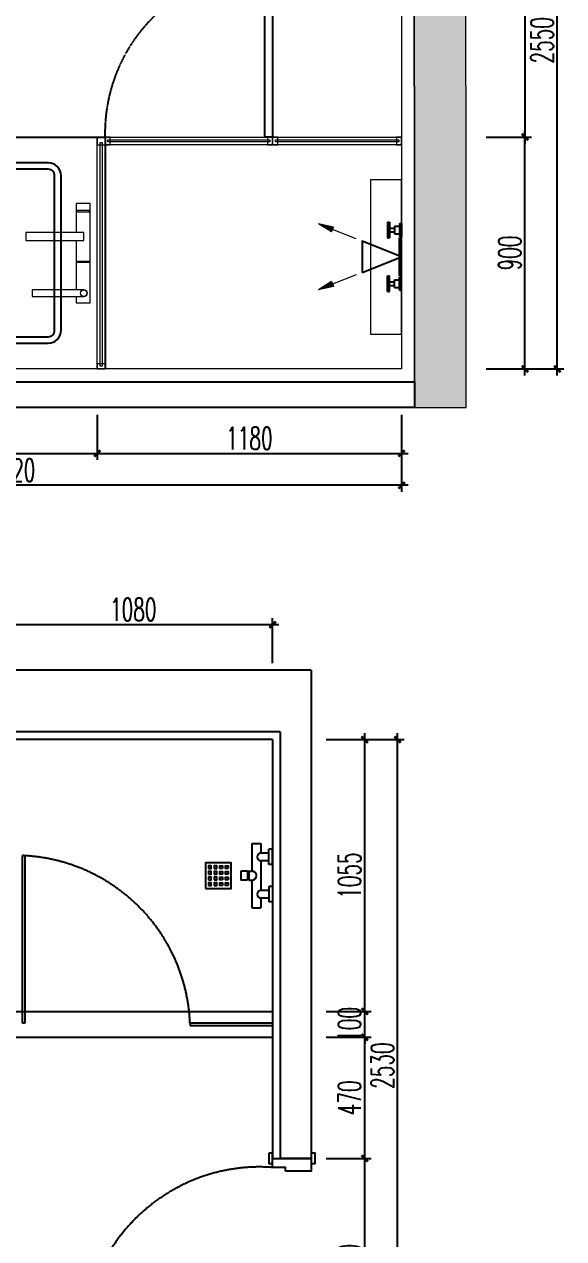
# Model space of a CAD drawing. Header units: inches. Extents: x 24920 to 61775, y 10942 to 38819.
# Drawn here: x 27446 to 29538, y 23644 to 28357 of the extents above; entities that cross this region are included whole.
import ezdxf

# ---------------------------------------------------------------- set-up
doc = ezdxf.new("R2010")
doc.units = ezdxf.units.IN
doc.header["$MEASUREMENT"] = 0
doc.header["$PDMODE"] = 1
doc.linetypes.add('1', pattern=[0.375, 0.25, -0.125])
doc.linetypes.add('HIDDEN', pattern=[9.525, 6.35, -3.175])
for name, color, linetype in [('01-wall-new', 2, 'Continuous'), ('01TOILET', 4, 'Continuous'), ('01玻璃隔断', 4, 'Continuous'), ('01装饰线', 6, 'Continuous'), ('A-DOOR', 4, 'Continuous'), ('BATH UTIL', 1, 'Continuous'), ('DOOR', 60, 'Continuous'), ('door1', 1, 'Continuous'), ('UTIL', 2, 'Continuous'), ('WALL', 2, 'Continuous')]:
    doc.layers.add(name, color=color, linetype=linetype)
doc.layers.add('250', color=250, linetype='Continuous', lineweight=18, true_color=0x333333)
doc.layers.add('WO_WALL_200', color=7, linetype='Continuous', lineweight=18)
doc.styles.add('DIM', font='simplex.shx', dxfattribs={"width": 0.6, "bigfont": 'extfont.shx'})
doc.dimstyles.new('1比25', dxfattribs={"dimscale": 25, "dimtxt": 3.5, "dimasz": 1, "dimexe": 1, "dimexo": 1, "dimgap": 0.6, "dimtad": 1, "dimdec": 0, "dimrnd": 5, "dimzin": 0, "dimdsep": 46, "dimtxsty": 'DIM', "dimblk": 'ARCHTICK', "dimcen": 0.09, "dimdle": 1, "dimclrd": 1, "dimclre": 1, "dimclrt": 1, "dimadec": 0, "dimazin": 0, "dimtfac": 1, "dimtdec": 0, "dimtix": 1, "dimtmove": 2, "dimatfit": 3, "dimldrblk": '引线箭头（自定义）', "dimfxl": 0, "dimtolj": 1, "dimtzin": 0, "dimarcsym": 0})

# ---------------------------------------------------------------- blocks, each defined once
blk = doc.blocks.new('A$C7F6F614A')
at = {"layer": '01TOILET', "color": 9}
for p, q in [((0, 263), (0, 213)), ((8, 263), (0, 263)), ((8, 263), (8, 253)), ((8, 253), (8, 223)), ((28, 253), (8, 253)), ((28, 253), (28, 245)), ((28, 245), (28, 231)), ((47, 245), (28, 245)), ((55, 268), (47, 268)), ((47, 268), (47, 245)), ((47, 245), (47, 241)), ((47, 241), (47, 235)), ((55, 268), (55, 208)), ((8, 213), (0, 213)), ((0, 207.7), (0, 60.3)), ((8, 207.7), (0, 207.7)), ((8, 223), (8, 213)), ((28, 223), (8, 223)), ((8, 207.7), (8, 60.3)), ((28, 231), (28, 223)), ((47, 231), (28, 231)), ((47, 235), (47, 231)), ((47, 231), (47, 208)), ((55, 208), (47, 208)), ((8, 60.3), (0, 60.3)), ((0, 5), (0, 55)), ((8, 55), (0, 55)), ((8, 45), (8, 55)), ((55, 60), (47, 60)), ((47, 37), (47, 60)), ((55, 0), (55, 60)), ((8, 5), (0, 5)), ((8, 15), (8, 45)), ((28, 45), (8, 45)), ((8, 5), (8, 15)), ((28, 15), (8, 15)), ((28, 37), (28, 45)), ((28, 23), (28, 37)), ((47, 37), (28, 37)), ((28, 15), (28, 23)), ((47, 23), (28, 23)), ((47, 33), (47, 37)), ((47, 27), (47, 33)), ((47, 23), (47, 27)), ((47, 0), (47, 23)), ((55, 0), (47, 0))]:
    blk.add_line(p, q, dxfattribs=at)
at = {"layer": '01TOILET', "color": 9, "lineweight": 18}
for p, q in [((175.9, 203.5), (268.2, 240)), ((264.4, 249.6), (322.9, 261.6)), ((272, 230.3), (264.4, 249.6)), ((272, 230.3), (322.9, 261.6)), ((175.9, 64.5), (268.2, 28)), ((272, 37.7), (264.4, 18.4)), ((264.4, 18.4), (322.9, 6.4)), ((272, 37.7), (322.9, 6.4))]:
    blk.add_line(p, q, dxfattribs=at)
at = {"layer": '01TOILET', "color": 1, "flags": 128}
blk.add_lwpolyline([(152.9, 194.4), (0, 134), (152.9, 73.6)], close=True, dxfattribs=at)
at = {"layer": '01TOILET', "color": 9, "lineweight": 18}
for points in [[(322.9, 261.6), (272, 230.3), (264.4, 249.6)], [(272, 37.7), (322.9, 6.4), (264.4, 18.4)]]:
    blk.add_solid(points, dxfattribs=at)
blk = doc.blocks.new('_ArchTick')
at = {"color": 0, "linetype": 'ByBlock', "const_width": 0.4}
blk.add_lwpolyline([(-0.5, -0.5), (0.5, 0.5)], dxfattribs=at)
blk = doc.blocks.new('*D1058')
at = {"color": 1, "lineweight": -2, "transparency": 16777216}
for p, q in [((25889, 26665.9), (25889, 26490.9)), ((27729.4, 26665.9), (27729.4, 26490.9)), ((25864, 26515.9), (27754.4, 26515.9))]:
    blk.add_line(p, q, dxfattribs=at)
at = {"layer": 'Defpoints', "color": 0, "transparency": 16777216}
for p in [(25889, 26843.7), (27729.4, 26853.7), (27729.4, 26515.9)]:
    blk.add_point(p, dxfattribs=at)
at = {"color": 1, "lineweight": -2, "transparency": 16777216, "xscale": 25, "yscale": 25, "zscale": 25, "rotation": 180}
blk.add_blockref('_ArchTick', (25889, 26515.9), dxfattribs=at)
at = {"color": 1, "lineweight": -2, "transparency": 16777216, "xscale": 25, "yscale": 25, "zscale": 25}
blk.add_blockref('_ArchTick', (27729.4, 26515.9), dxfattribs=at)
at = {"color": 1, "transparency": 16777216, "insert": (26809.2, 26574.7), "char_height": 87.5, "attachment_point": 5, "style": 'DIM'}
blk.add_mtext('\\A1;1840', dxfattribs=at)
blk = doc.blocks.new('引线箭头（自定义）')
at = {"linetype": 'ByBlock', "lineweight": -2}
h = blk.add_hatch(color=8, dxfattribs=at)
h.dxf.hatch_style = 1
h.paths.add_polyline_path([(-1.2, -0.96), (-0.31, 0), (-1.2, 0.96), (-0.91, 1.21), (0, 0), (-0.91, -1.21)])
at = {"color": 0, "linetype": 'ByBlock', "lineweight": -2}
blk.add_line((-0.31, 0), (-4.75, 0), dxfattribs=at)
blk.add_lwpolyline([(-1.2, -0.96), (-0.31, 0), (-1.2, 0.96), (-0.91, 1.21), (0, 0), (-0.91, -1.21)], close=True, dxfattribs=at)
blk = doc.blocks.new('*D1059')
at = {"color": 1, "lineweight": -2, "transparency": 16777216}
for p, q in [((27729.4, 26665.9), (27729.4, 26490.9)), ((28909.4, 26665.9), (28909.4, 26490.9)), ((27704.4, 26515.9), (28934.4, 26515.9))]:
    blk.add_line(p, q, dxfattribs=at)
at = {"layer": 'Defpoints', "color": 0, "transparency": 16777216}
for p in [(27729.4, 26853.7), (28909.4, 26843.7), (28909.4, 26515.9)]:
    blk.add_point(p, dxfattribs=at)
at = {"color": 1, "lineweight": -2, "transparency": 16777216, "xscale": 25, "yscale": 25, "zscale": 25, "rotation": 180}
blk.add_blockref('_ArchTick', (27729.4, 26515.9), dxfattribs=at)
at = {"color": 1, "lineweight": -2, "transparency": 16777216, "xscale": 25, "yscale": 25, "zscale": 25}
blk.add_blockref('_ArchTick', (28909.4, 26515.9), dxfattribs=at)
at = {"color": 1, "transparency": 16777216, "insert": (28319.4, 26574.7), "char_height": 87.5, "attachment_point": 5, "style": 'DIM'}
blk.add_mtext('\\A1;1180', dxfattribs=at)
blk = doc.blocks.new('*D1485')
at = {"color": 1, "lineweight": -2, "transparency": 16777216}
for p, q in [((25889, 26542.3), (25889, 26367.3)), ((28909.4, 26542.3), (28909.4, 26367.3)), ((28934.4, 26392.3), (25864, 26392.3))]:
    blk.add_line(p, q, dxfattribs=at)
at = {"layer": 'Defpoints', "color": 0, "transparency": 16777216}
for p in [(25889, 26595.8), (28909.4, 26595.8), (25889, 26392.3)]:
    blk.add_point(p, dxfattribs=at)
at = {"color": 1, "lineweight": -2, "transparency": 16777216, "xscale": 25, "yscale": 25, "zscale": 25, "rotation": 180}
blk.add_blockref('_ArchTick', (25889, 26392.3), dxfattribs=at)
at = {"color": 1, "lineweight": -2, "transparency": 16777216, "xscale": 25, "yscale": 25, "zscale": 25}
blk.add_blockref('_ArchTick', (28909.4, 26392.3), dxfattribs=at)
at = {"color": 1, "transparency": 16777216, "insert": (27399.2, 26451), "char_height": 87.5, "attachment_point": 5, "style": 'DIM'}
blk.add_mtext('\\A1;3020', dxfattribs=at)
blk = doc.blocks.new('*D1065')
at = {"color": 1, "lineweight": -2, "transparency": 16777216}
for p, q in [((29387.7, 26818.7), (29387.7, 27768.7)), ((29237.7, 27743.7), (29412.7, 27743.7)), ((29237.7, 26843.7), (29412.7, 26843.7))]:
    blk.add_line(p, q, dxfattribs=at)
at = {"layer": 'Defpoints', "color": 0, "transparency": 16777216}
for p in [(28889.4, 27743.7), (29387.7, 27743.7), (28909.4, 26843.7)]:
    blk.add_point(p, dxfattribs=at)
at = {"color": 1, "lineweight": -2, "transparency": 16777216, "xscale": 25, "yscale": 25, "zscale": 25}
for p, rotation in [((29387.7, 27743.7), 90), ((29387.7, 26843.7), 270)]:
    blk.add_blockref('_ArchTick', p, dxfattribs=dict(at, rotation=rotation))
at = {"color": 1, "transparency": 16777216, "insert": (29328.9, 27293.7), "char_height": 87.5, "attachment_point": 5, "rotation": 90, "style": 'DIM'}
blk.add_mtext('\\A1;900', dxfattribs=at)
blk = doc.blocks.new('*D1486')
at = {"color": 1, "lineweight": -2, "transparency": 16777216}
for p, q in [((29513, 26818.7), (29513, 29419.4)), ((29363, 29394.4), (29538, 29394.4)), ((29363, 26843.7), (29538, 26843.7))]:
    blk.add_line(p, q, dxfattribs=at)
at = {"layer": 'Defpoints', "color": 0, "transparency": 16777216}
for p in [(29325.2, 29394.4), (29513, 29394.4), (29325.2, 26843.7)]:
    blk.add_point(p, dxfattribs=at)
at = {"color": 1, "lineweight": -2, "transparency": 16777216, "xscale": 25, "yscale": 25, "zscale": 25}
for p, rotation in [((29513, 29394.4), 90), ((29513, 26843.7), 270)]:
    blk.add_blockref('_ArchTick', p, dxfattribs=dict(at, rotation=rotation))
at = {"color": 1, "transparency": 16777216, "insert": (29454.2, 28119), "char_height": 87.5, "attachment_point": 5, "rotation": 90, "style": 'DIM'}
blk.add_mtext('\\A1;2550', dxfattribs=at)
blk = doc.blocks.new('*D1489')
at = {"color": 1, "lineweight": -2, "transparency": 16777216}
for p, q in [((29296.9, 28857.6), (29412.7, 28857.6)), ((29387.7, 28882.6), (29387.7, 27718.7)), ((29296.9, 27743.7), (29412.7, 27743.7))]:
    blk.add_line(p, q, dxfattribs=at)
at = {"layer": 'Defpoints', "color": 0, "transparency": 16777216}
for p in [(29271.9, 28857.6), (29271.9, 27743.7), (29387.7, 27743.7)]:
    blk.add_point(p, dxfattribs=at)
at = {"color": 1, "lineweight": -2, "transparency": 16777216, "xscale": 25, "yscale": 25, "zscale": 25}
for p, rotation in [((29387.7, 28857.6), 90), ((29387.7, 27743.7), 270)]:
    blk.add_blockref('_ArchTick', p, dxfattribs=dict(at, rotation=rotation))
at = {"color": 1, "transparency": 16777216, "insert": (29328.9, 28300.6), "char_height": 87.5, "attachment_point": 5, "rotation": 90, "style": 'DIM'}
blk.add_mtext('\\A1;1115', dxfattribs=at)
blk = doc.blocks.new('huasa')
at = {"layer": 'UTIL', "color": 1}
for p, q in [((-80, 125.1), (-45, 125.1)), ((-80, 125.1), (-80, 17.6)), ((-45, 125.1), (-45, 87.6)), ((-15, 42.6), (-15, 102.6)), ((0, 102.6), (-15, 102.6)), ((0, 42.6), (0, 102.6)), ((-15, 87.6), (-45, 87.6)), ((-15, 57.6), (-45, 57.6)), ((-45, 57.6), (-45, -57.4)), ((-97.5, 17.6), (-122.5, 17.6)), ((-122.5, 17.6), (-122.5, -17.4)), ((-97.5, 17.6), (-97.5, -17.4)), ((-92.5, 15.6), (-97.5, 15.6)), ((-92.5, 17.6), (-92.5, -17.4)), ((-92.5, 17.6), (-80, 17.6)), ((0, 42.6), (-15, 42.6)), ((-97.5, -17.4), (-122.5, -17.4)), ((-92.5, -15.4), (-97.5, -15.4)), ((-92.5, -17.4), (-80, -17.4)), ((-80, -17.4), (-80, -124.9)), ((-15, -42.4), (-15, -102.4)), ((0, -42.4), (-15, -42.4)), ((0, -42.4), (0, -102.4)), ((-15, -57.4), (-45, -57.4)), ((-15, -87.4), (-45, -87.4)), ((-45, -87.4), (-45, -124.9)), ((-80, -124.9), (-45, -124.9)), ((0, -102.4), (-15, -102.4))]:
    blk.add_line(p, q, dxfattribs=at)
for centre, radius, start, end in [((-45, 72.6), 15, 90, 270), ((-80, 0.1), 17.5, 270, 90), ((-45, -72.4), 15, 90, 270)]:
    blk.add_arc(centre, radius, start, end, dxfattribs=at)
blk = doc.blocks.new('dilou')
at = {"layer": 'UTIL', "color": 1}
for points in [[(0, -50), (0, 50), (-100, 50), (-100, -50)], [(-78, 38), (-78, 28), (-88, 28), (-88, 38)], [(-78, 16), (-78, 6), (-88, 6), (-88, 16)], [(-56, 38), (-56, 28), (-66, 28), (-66, 38)], [(-56, 16), (-56, 6), (-66, 6), (-66, 16)], [(-34, 38), (-34, 28), (-44, 28), (-44, 38)], [(-34, 16), (-34, 6), (-44, 6), (-44, 16)], [(-12, 38), (-12, 28), (-22, 28), (-22, 38)], [(-12, 16), (-12, 6), (-22, 6), (-22, 16)], [(-78, -16), (-78, -6), (-88, -6), (-88, -16)], [(-78, -38), (-78, -28), (-88, -28), (-88, -38)], [(-56, -16), (-56, -6), (-66, -6), (-66, -16)], [(-56, -38), (-56, -28), (-66, -28), (-66, -38)], [(-34, -16), (-34, -6), (-44, -6), (-44, -16)], [(-34, -38), (-34, -28), (-44, -28), (-44, -38)], [(-12, -16), (-12, -6), (-22, -6), (-22, -16)], [(-12, -38), (-12, -28), (-22, -28), (-22, -38)]]:
    blk.add_lwpolyline(points, close=True, dxfattribs=at)
blk = doc.blocks.new('*D1050')
at = {"color": 1, "lineweight": -2, "transparency": 16777216}
for p, q in [((27329, 25701.6), (27329, 25876.6)), ((28409, 25701.6), (28409, 25876.6)), ((27304, 25851.6), (28434, 25851.6))]:
    blk.add_line(p, q, dxfattribs=at)
at = {"layer": 'Defpoints', "color": 0, "transparency": 16777216}
for p in [(28409, 25851.6), (27329, 25405.5), (28409, 25405.5)]:
    blk.add_point(p, dxfattribs=at)
at = {"color": 1, "lineweight": -2, "transparency": 16777216, "xscale": 25, "yscale": 25, "zscale": 25, "rotation": 180}
blk.add_blockref('_ArchTick', (27329, 25851.6), dxfattribs=at)
at = {"color": 1, "lineweight": -2, "transparency": 16777216, "xscale": 25, "yscale": 25, "zscale": 25}
blk.add_blockref('_ArchTick', (28409, 25851.6), dxfattribs=at)
at = {"color": 1, "transparency": 16777216, "insert": (27869, 25910.4), "char_height": 87.5, "attachment_point": 5, "style": 'DIM'}
blk.add_mtext('\\A1;1080', dxfattribs=at)
blk = doc.blocks.new('*D1052')
at = {"color": 1, "lineweight": -2, "transparency": 16777216}
for p, q in [((28766.4, 22955.5), (28766.4, 23805.5)), ((28616.4, 23780.5), (28791.4, 23780.5)), ((28616.4, 22980.5), (28791.4, 22980.5))]:
    blk.add_line(p, q, dxfattribs=at)
at = {"layer": 'Defpoints', "color": 0, "transparency": 16777216}
for p in [(28484, 23780.5), (28766.4, 23780.5), (28439, 22980.5)]:
    blk.add_point(p, dxfattribs=at)
at = {"color": 1, "lineweight": -2, "transparency": 16777216, "xscale": 25, "yscale": 25, "zscale": 25}
for p, rotation in [((28766.4, 23780.5), 90), ((28766.4, 22980.5), 270)]:
    blk.add_blockref('_ArchTick', p, dxfattribs=dict(at, rotation=rotation))
at = {"color": 1, "transparency": 16777216, "insert": (28707.7, 23380.5), "char_height": 87.5, "attachment_point": 5, "rotation": 90, "style": 'DIM'}
blk.add_mtext('\\A1;800', dxfattribs=at)
blk = doc.blocks.new('*D1053')
at = {"color": 1, "lineweight": -2, "transparency": 16777216}
for p, q in [((28766.4, 23755.5), (28766.4, 24275.5)), ((28616.4, 24250.5), (28791.4, 24250.5)), ((28616.4, 23780.5), (28791.4, 23780.5))]:
    blk.add_line(p, q, dxfattribs=at)
at = {"layer": 'Defpoints', "color": 0, "transparency": 16777216}
for p in [(28409, 24250.5), (28766.4, 24250.5), (28484, 23780.5)]:
    blk.add_point(p, dxfattribs=at)
at = {"color": 1, "lineweight": -2, "transparency": 16777216, "xscale": 25, "yscale": 25, "zscale": 25}
for p, rotation in [((28766.4, 24250.5), 90), ((28766.4, 23780.5), 270)]:
    blk.add_blockref('_ArchTick', p, dxfattribs=dict(at, rotation=rotation))
at = {"color": 1, "transparency": 16777216, "insert": (28707.7, 24015.5), "char_height": 87.5, "attachment_point": 5, "rotation": 90, "style": 'DIM'}
blk.add_mtext('\\A1;470', dxfattribs=at)
blk = doc.blocks.new('*D1054')
at = {"color": 1, "lineweight": -2, "transparency": 16777216}
for p, q in [((28766.4, 24350.5), (28766.4, 24375.5)), ((28616.4, 24350.5), (28791.4, 24350.5)), ((28766.4, 24250.5), (28766.4, 24350.5)), ((28616.4, 24250.5), (28791.4, 24250.5)), ((28766.4, 24250.5), (28766.4, 24225.5))]:
    blk.add_line(p, q, dxfattribs=at)
at = {"layer": 'Defpoints', "color": 0, "transparency": 16777216}
for p in [(28409, 24350.5), (28766.4, 24350.5), (28409, 24250.5)]:
    blk.add_point(p, dxfattribs=at)
at = {"color": 1, "lineweight": -2, "transparency": 16777216, "xscale": 25, "yscale": 25, "zscale": 25}
for p, rotation in [((28766.4, 24350.5), 270), ((28766.4, 24250.5), 90)]:
    blk.add_blockref('_ArchTick', p, dxfattribs=dict(at, rotation=rotation))
at = {"color": 1, "transparency": 16777216, "insert": (28707.7, 24300.5), "char_height": 87.5, "attachment_point": 5, "rotation": 90, "style": 'DIM'}
blk.add_mtext('\\A1;100', dxfattribs=at)
blk = doc.blocks.new('*D1055')
at = {"color": 1, "lineweight": -2, "transparency": 16777216}
for p, q in [((28616.4, 25405.5), (28791.4, 25405.5)), ((28766.4, 24325.5), (28766.4, 25430.5)), ((28616.4, 24350.5), (28791.4, 24350.5))]:
    blk.add_line(p, q, dxfattribs=at)
at = {"layer": 'Defpoints', "color": 0, "transparency": 16777216}
for p in [(28409, 25405.5), (28766.4, 25405.5), (28409, 24350.5)]:
    blk.add_point(p, dxfattribs=at)
at = {"color": 1, "lineweight": -2, "transparency": 16777216, "xscale": 25, "yscale": 25, "zscale": 25}
for p, rotation in [((28766.4, 25405.5), 90), ((28766.4, 24350.5), 270)]:
    blk.add_blockref('_ArchTick', p, dxfattribs=dict(at, rotation=rotation))
at = {"color": 1, "transparency": 16777216, "insert": (28707.7, 24878), "char_height": 87.5, "attachment_point": 5, "rotation": 90, "style": 'DIM'}
blk.add_mtext('\\A1;1055', dxfattribs=at)
blk = doc.blocks.new('*D1056')
at = {"color": 1, "lineweight": -2, "transparency": 16777216}
for p, q in [((28743.9, 25405.5), (28918.9, 25405.5)), ((28893.9, 22850.5), (28893.9, 25430.5)), ((28743.9, 22875.5), (28918.9, 22875.5))]:
    blk.add_line(p, q, dxfattribs=at)
at = {"layer": 'Defpoints', "color": 0, "transparency": 16777216}
for p in [(28654.3, 25405.5), (28893.9, 25405.5), (28654.3, 22875.5)]:
    blk.add_point(p, dxfattribs=at)
at = {"color": 1, "lineweight": -2, "transparency": 16777216, "xscale": 25, "yscale": 25, "zscale": 25}
for p, rotation in [((28893.9, 25405.5), 90), ((28893.9, 22875.5), 270)]:
    blk.add_blockref('_ArchTick', p, dxfattribs=dict(at, rotation=rotation))
at = {"color": 1, "transparency": 16777216, "insert": (28835.1, 24140.5), "char_height": 87.5, "attachment_point": 5, "rotation": 90, "style": 'DIM'}
blk.add_mtext('\\A1;2530', dxfattribs=at)
blk = doc.blocks.new('sgry')
at = {"layer": '250', "linetype": 'Continuous', "lineweight": 0}
blk.add_hatch(color=8, dxfattribs=at).paths.add_polyline_path([(28959, 26693.7), (29158.9, 26693.7), (29158, 29190.5), (28958.1, 29190.5)])
at = {"layer": '01-wall-new', "color": 4, "ltscale": 5}
blk.add_lwpolyline([(25739, 26693.7), (25739, 27793.7), (25839, 27793.7), (25839, 26793.7), (28959.4, 26793.7), (28959.4, 26693.7)], close=True, dxfattribs=at)
at = {"layer": '01TOILET', "color": 2}
blk.add_lwpolyline([(25889, 27743.7), (27759.4, 27743.7), (27759.4, 26843.7)], dxfattribs=at)
at = {"layer": '01TOILET', "color": 2, "linetype": 'ByBlock', "ltscale": 5}
blk.add_lwpolyline([(26039, 26943.7), (27539, 26943.7, 0.414214), (27589, 26993.7), (27589, 27593.7, 0.414214), (27539, 27643.7), (26039, 27643.7, 0.414214), (25989, 27593.7), (25989, 26993.7, 0.414214)], format="xyb", close=True, dxfattribs=at)
at = {"layer": '01TOILET', "color": 8, "linetype": 'ByBlock', "ltscale": 5}
blk.add_lwpolyline([(26039, 26968.7), (27539, 26968.7, 0.414214), (27564, 26993.7), (27564, 27593.7, 0.414214), (27539, 27618.7), (26039, 27618.7, 0.414214), (26014, 27593.7), (26014, 26993.7, 0.414214)], format="xyb", close=True, dxfattribs=at)
at = {"layer": '01TOILET', "color": 9, "lineweight": 15}
blk.add_lwpolyline([(28909.3, 27578.1), (28789.3, 27578.1), (28789.3, 26978.1), (28909.3, 26978.1)], close=True, dxfattribs=at)
at = {"layer": '01TOILET', "color": 1, "lineweight": 15}
for points in [[(27647.4, 27125.3), (27647.4, 27100.3), (27702.4, 27100.3), (27702.4, 27485.3), (27647.4, 27485.3), (27647.4, 27372.8)], [(27647.4, 27342.8), (27647.4, 27150.3)]]:
    blk.add_lwpolyline(points, dxfattribs=at)
for points in [[(27697.4, 27453.8), (27697.4, 27458.8), (27652.4, 27458.8), (27652.4, 27453.8)], [(27677.4, 27342.8), (27677.4, 27372.8), (27452.4, 27372.8), (27452.4, 27342.8)], [(27697.4, 27261.8), (27697.4, 27256.8), (27652.4, 27256.8), (27652.4, 27261.8)]]:
    blk.add_lwpolyline(points, close=True, dxfattribs=at)
blk.add_lwpolyline([(27477.4, 27150.3), (27477.4, 27125.3), (27677.4, 27125.3, 1), (27677.4, 27150.3)], format="xyb", close=True, dxfattribs=at)
blk.add_circle((27677.4, 27137.8), 12.5, dxfattribs=at)
at = {"layer": '01玻璃隔断', "color": 1, "lineweight": 15}
for points in [[(27729.4, 27743.7), (27729.4, 27713.7), (27759.4, 27713.7), (27759.4, 27743.7)], [(27759.4, 27743.7), (27759.4, 26843.7), (27729.4, 26843.7), (27729.4, 27743.7)], [(27748.4, 27722.7), (27748.4, 26854.7), (27740.4, 26854.7), (27740.4, 27722.7)], [(28409.4, 27713.7), (28429.4, 27713.7), (28429.4, 27743.7), (28409.4, 27743.7)], [(28409.4, 27743.7), (28909.4, 27743.7), (28909.4, 27713.7), (28409.4, 27713.7)], [(28420.4, 27732.7), (28898.4, 27732.7), (28898.4, 27724.7), (28420.4, 27724.7)], [(28889.4, 27713.7), (28909.4, 27713.7), (28909.4, 27743.7), (28889.4, 27743.7)], [(27729.4, 26863.7), (27729.4, 26843.7), (27759.4, 26843.7), (27759.4, 26863.7)]]:
    blk.add_lwpolyline(points, close=True, dxfattribs=at)
at = {"layer": '01装饰线', "color": 3, "linetype": 'Continuous', "lineweight": 13, "flags": 128}
blk.add_lwpolyline([(25889, 28643.7), (25889, 29394.4), (28288.5, 29394.4), (28288.5, 29017.5), (28909, 29017.5), (28909.4, 26843.7), (25889, 26843.7), (25889, 27793.7)], dxfattribs=at)
at = {"layer": '250', "color": 4, "linetype": 'Continuous', "lineweight": 18, "flags": 128}
blk.add_lwpolyline([(28958.3, 29190.5), (28959.4, 26693.7), (29159.3, 26693.7), (29158.1, 29190.5)], close=True, dxfattribs=at)
at = {"layer": 'A-DOOR', "color": 8, "linetype": '1'}
blk.add_lwpolyline([(28409.4, 28393.7), (28409.4, 27743.7), (28379.4, 27743.7), (28379.4, 28393.7)], close=True, dxfattribs=at)
at = {"layer": 'A-DOOR', "color": 1, "lineweight": 15}
for points in [[(27759.4, 27713.7), (27779.4, 27713.7), (27779.4, 27743.7), (27759.4, 27743.7)], [(27759.4, 27743.7), (28409.4, 27743.7), (28409.4, 27713.7), (27759.4, 27713.7)], [(27770.4, 27732.7), (28398.4, 27732.7), (28398.4, 27724.7), (27770.4, 27724.7)], [(28389.4, 27713.7), (28409.4, 27713.7), (28409.4, 27743.7), (28389.4, 27743.7)]]:
    blk.add_lwpolyline(points, close=True, dxfattribs=at)
at = {"layer": 'A-DOOR', "color": 8, "linetype": '1'}
blk.add_arc((28394.4, 27758.7), 635.2, 88.6468, 181.3532, dxfattribs=at)
at = {"layer": 'WO_WALL_200', "color": 4, "linetype": 'Continuous', "lineweight": 13}
blk.add_lwpolyline([(28959.4, 26693.7), (28958.3, 29190.5), (29157.8, 29190.5), (29159, 26693.7)], dxfattribs=at)
at = {"layer": '01TOILET', "color": 7, "rotation": 179.9999994663914}
blk.add_blockref('A$C7F6F614A', (28909.5, 27412.9), dxfattribs=at)
for base, p1, p2, picture, middle in [((29513, 29394.4), (29325.2, 26843.7), (29325.2, 29394.4), '*D1486', (29454.2, 28119)), ((29387.7, 27743.7), (28909.4, 26843.7), (28889.4, 27743.7), '*D1065', (29328.9, 27293.7))]:
    dim = blk.add_linear_dim(base=base, p1=p1, p2=p2, angle=90, dimstyle='1比25')
    dim.commit()
    dim.dimension.update_dxf_attribs({"geometry": picture, "text_midpoint": middle})
dim = blk.add_linear_dim(base=(29387.7, 27743.7), p1=(29271.9, 28857.6), p2=(29271.9, 27743.7), angle=90, dimstyle='1比25', override={"dimarcsym": 1})
dim.commit()
dim.dimension.update_dxf_attribs({"geometry": '*D1489', "text_midpoint": (29328.9, 28300.6)})
for base, p1, p2, picture, middle in [((27729.4, 26515.9), (25889, 26843.7), (27729.4, 26853.7), '*D1058', (26809.2, 26574.7)), ((28909.4, 26515.9), (27729.4, 26853.7), (28909.4, 26843.7), '*D1059', (28319.4, 26574.7)), ((25889, 26392.3), (28909.4, 26595.8), (25889, 26595.8), '*D1485', (27399.2, 26451))]:
    dim = blk.add_linear_dim(base=base, p1=p1, p2=p2, dimstyle='1比25')
    dim.commit()
    dim.dimension.update_dxf_attribs({"geometry": picture, "text_midpoint": middle})
blk = doc.blocks.new('hgres')
at = {"layer": 'DOOR', "color": 1, "linetype": 'HIDDEN', "ltscale": 200}
blk.add_lwpolyline([(27439, 24305.5), (27439, 24955.5), (27449, 24955.5), (27449, 24305.5)], close=True, dxfattribs=at)
at = {"layer": 'DOOR', "color": 8, "linetype": 'HIDDEN', "ltscale": 200}
blk.add_arc((27410.7, 24277.2), 678.9, 2.391, 87.6087, dxfattribs=at)
at = {"layer": 'DOOR', "linetype": 'HIDDEN', "ltscale": 200}
blk.add_arc((28359.1, 23067.2), 680.1, 85.792, 180.1462, dxfattribs=at)
at = {"layer": 'door1', "color": 2}
for points in [[(28394, 23800.5), (28394, 23760.5), (28409, 23760.5), (28409, 23800.5)], [(28559, 23800.5), (28559, 23760.5), (28574, 23760.5), (28574, 23800.5)]]:
    blk.add_lwpolyline(points, close=True, dxfattribs=at)
blk.add_lwpolyline([(28459, 23730.5), (28459, 23745.5), (28409, 23745.5), (28409, 23780.5), (28559, 23780.5), (28559, 23730.5), (28459, 23730.5)], dxfattribs=at)
at = {"layer": 'UTIL', "color": 8}
for p, q in [((26009, 24350.5), (28409, 24350.5)), ((26009, 24250.5), (28409, 24250.5))]:
    blk.add_line(p, q, dxfattribs=at)
at = {"layer": 'UTIL', "color": 1}
for p, q in [((28409, 24305.5), (28089, 24305.5)), ((28089, 24305.5), (28089, 24295.5)), ((28409, 24295.5), (28089, 24295.5))]:
    blk.add_line(p, q, dxfattribs=at)
at = {"layer": 'WALL', "color": 4, "ltscale": 0.2}
for p, q in [((28559, 25675.5), (26639, 25675.5)), ((28559, 25675.5), (28559, 23780.5)), ((28439, 25435.5), (26639, 25435.5)), ((28439, 25435.5), (28439, 23780.5)), ((28559, 23780.5), (28439, 23780.5))]:
    blk.add_line(p, q, dxfattribs=at)
at = {"layer": 'WALL', "color": 3}
for q in [(26009, 25405.5), (28409, 23780.5)]:
    blk.add_line((28409, 25405.5), q, dxfattribs=at)
at = {"layer": 'BATH UTIL'}
for name, p, rotation in [('huasa', (28409, 24877.9), 359.9999148627592), ('dilou', (28199.1, 24828), 269.9999148627592)]:
    blk.add_blockref(name, p, dxfattribs=dict(at, rotation=rotation))
dim = blk.add_linear_dim(base=(28409, 25851.6), p1=(27329, 25405.5), p2=(28409, 25405.5), dimstyle='1比25')
dim.commit()
dim.dimension.update_dxf_attribs({"geometry": '*D1050', "text_midpoint": (27869, 25910.4)})
for base, p1, p2, picture, middle in [((28766.4, 25405.5), (28409, 24350.5), (28409, 25405.5), '*D1055', (28707.7, 24878)), ((28893.9, 25405.5), (28654.3, 22875.5), (28654.3, 25405.5), '*D1056', (28835.1, 24140.5)), ((28766.4, 24350.5), (28409, 24250.5), (28409, 24350.5), '*D1054', (28707.7, 24300.5)), ((28766.4, 24250.5), (28484, 23780.5), (28409, 24250.5), '*D1053', (28707.7, 24015.5)), ((28766.4, 23780.5), (28439, 22980.5), (28484, 23780.5), '*D1052', (28707.7, 23380.5))]:
    dim = blk.add_linear_dim(base=base, p1=p1, p2=p2, angle=90, dimstyle='1比25')
    dim.commit()
    dim.dimension.update_dxf_attribs({"geometry": picture, "text_midpoint": middle})

msp = doc.modelspace()

# ---------------------------------------------------------------- block references
for name in ['sgry', 'hgres']:
    msp.add_blockref(name, (0, 175.5))

doc.saveas('drawing.dxf')
